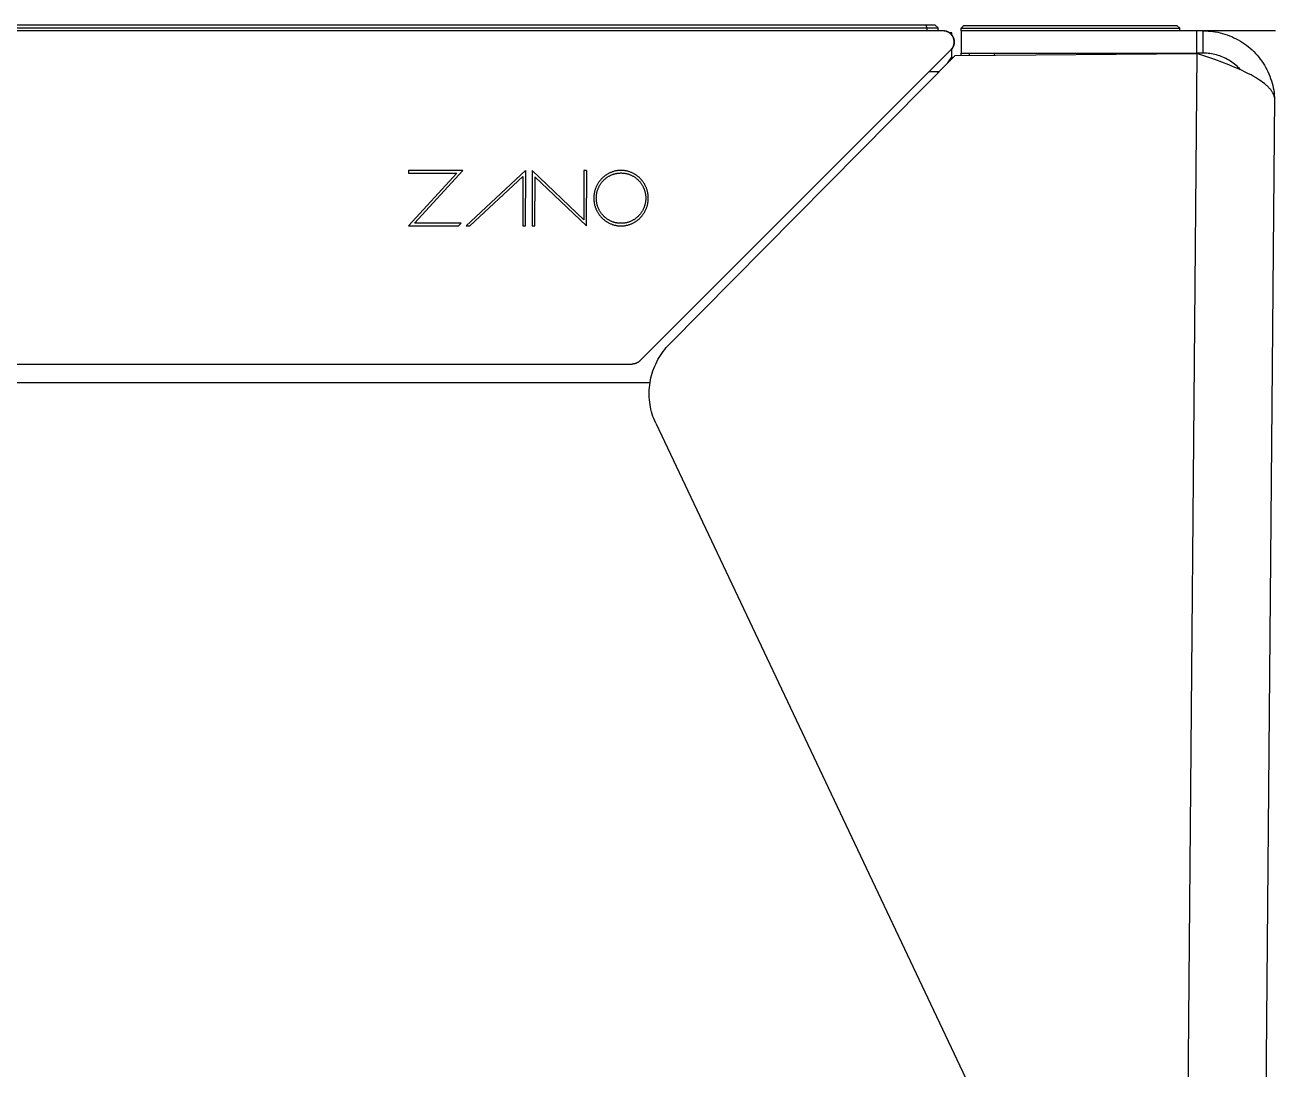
# Model space of a CAD drawing. Header units: millimetres. Extents: x -279 to 4999, y 61 to 3536.
# Drawn here: x 2348.2 to 2798.5, y 2898.4 to 3274.5 of the extents above; entities that cross this region are included whole.
import ezdxf

# ---------------------------------------------------------------- set-up
doc = ezdxf.new("R2010")
doc.units = ezdxf.units.MM
doc.layers.add('ZANO_R', color=7, linetype='Continuous', lineweight=0)
doc.layers.add('ZANO_W', color=1, linetype='Continuous', lineweight=0)
doc.styles.add('Arial', font='arial.ttf')
doc.styles.get("Standard").update_dxf_attribs({"font": 'ARIALUNI.TTF'})
doc.dimstyles.new('pl i ang', dxfattribs={"dimtxt": 50, "dimasz": 50, "dimexe": 1.25, "dimexo": 0.625, "dimgap": 10, "dimtad": 1, "dimtoh": 1, "dimtxsty": 'Standard', "dimcen": 2.5, "dimclrd": 1, "dimclre": 1, "dimclrt": 1, "dimadec": 0, "dimazin": 0, "dimtfac": 1, "dimtmove": 0, "dimatfit": 3, "dimfxl": 1, "dimarcsym": 1})

# ---------------------------------------------------------------- blocks, each defined once
blk = doc.blocks.new('*D420')
at = {"layer": 'ZANO_W', "color": 1, "lineweight": -2}
blk.add_arc((3828.64, 2822.36), 150.81, 99.5517, 164.7582, dxfattribs=at)
at = {"layer": 'ZANO_W', "color": 1}
for points in [[(3803.84, 2964.42), (3803.39, 2977.74), (3843.59, 2972.43)], [(3676.53, 2862.89), (3689.74, 2861.12), (3677.83, 2822.36)]]:
    blk.add_solid(points, dxfattribs=at)
at = {"layer": 'ZANO_W', "color": 1, "insert": (3706.83, 2956.91), "char_height": 40, "attachment_point": 5, "rotation": 42.155, "style": 'Arial'}
blk.add_mtext('96%%d', dxfattribs=at)

msp = doc.modelspace()

# ---------------------------------------------------------------- linework, layer by layer
at = {"layer": 'ZANO_R'}
for p, q in [((2672.69, 3274.48), (191.52, 3274.48)), ((2676.1, 3274.48), (2672.69, 3274.48)), ((2672.69, 3274.48), (2673.1, 3273.48)), ((2677.1, 3273.48), (2676.1, 3274.48)), ((2685.46, 3273.36), (2686.46, 3274.36)), ((2686.46, 3274.36), (2690.46, 3274.36)), ((2690.46, 3274.36), (2753.82, 3274.36)), ((2753.82, 3274.36), (2757.81, 3274.36)), ((2757.81, 3274.36), (2763.18, 3274.36)), ((2764.18, 3273.36), (2763.18, 3274.36)), ((2678.9, 3272.36), (188.22, 3272.36)), ((191.1, 3273.48), (2673.1, 3273.48)), ((2673.1, 3273.48), (2673.1, 3272.36)), ((2673.1, 3273.48), (2677.1, 3273.48)), ((2677.1, 3272.36), (2677.1, 3273.48)), ((2679.04, 3272.36), (2678.9, 3272.36)), ((2679.18, 3272.35), (2679.04, 3272.36)), ((2679.22, 3272.36), (2679.08, 3272.36)), ((2679.31, 3272.34), (2679.18, 3272.35)), ((2679.35, 3272.35), (2679.22, 3272.36)), ((2679.45, 3272.32), (2679.31, 3272.34)), ((2679.49, 3272.34), (2679.35, 3272.35)), ((2679.58, 3272.3), (2679.45, 3272.32)), ((2679.62, 3272.32), (2679.49, 3272.34)), ((2679.72, 3272.28), (2679.58, 3272.3)), ((2679.76, 3272.3), (2679.62, 3272.32)), ((2679.85, 3272.25), (2679.72, 3272.28)), ((2679.89, 3272.27), (2679.76, 3272.3)), ((2679.98, 3272.21), (2679.85, 3272.25)), ((2680.02, 3272.24), (2679.89, 3272.27)), ((2680.11, 3272.17), (2679.98, 3272.21)), ((2680.15, 3272.21), (2680.02, 3272.24)), ((2680.24, 3272.13), (2680.11, 3272.17)), ((2680.28, 3272.17), (2680.15, 3272.21)), ((2680.37, 3272.08), (2680.24, 3272.13)), ((2680.41, 3272.12), (2680.28, 3272.17)), ((2680.5, 3272.03), (2680.37, 3272.08)), ((2680.53, 3272.07), (2680.41, 3272.12)), ((2680.62, 3271.97), (2680.5, 3272.03)), ((2680.66, 3272.02), (2680.53, 3272.07)), ((2680.74, 3271.91), (2680.62, 3271.97)), ((2680.78, 3271.97), (2680.66, 3272.02)), ((2680.87, 3271.85), (2680.74, 3271.91)), ((2680.9, 3271.9), (2680.78, 3271.97)), ((2680.98, 3271.78), (2680.87, 3271.85)), ((2681.02, 3271.84), (2680.9, 3271.9)), ((2681.1, 3271.71), (2680.98, 3271.78)), ((2681.14, 3271.77), (2681.02, 3271.84)), ((2681.21, 3271.63), (2681.1, 3271.71)), ((2681.25, 3271.7), (2681.14, 3271.77)), ((2681.32, 3271.55), (2681.21, 3271.63)), ((2682.1, 3271.62), (2681.22, 3271.62)), ((2681.36, 3271.62), (2681.25, 3271.7)), ((2681.43, 3271.46), (2681.32, 3271.55)), ((2681.53, 3271.38), (2681.43, 3271.46)), ((2681.63, 3271.29), (2681.53, 3271.38)), ((2681.73, 3271.19), (2681.63, 3271.29)), ((2681.83, 3271.09), (2681.73, 3271.19)), ((2681.92, 3270.99), (2681.83, 3271.09)), ((2682.01, 3270.89), (2681.92, 3270.99)), ((2682.09, 3270.78), (2682.01, 3270.89)), ((2682.17, 3270.67), (2682.09, 3270.78)), ((2682.1, 3270.76), (2682.1, 3271.62)), ((2682.19, 3270.84), (2682.1, 3270.94)), ((2682.25, 3270.56), (2682.17, 3270.67)), ((2682.27, 3270.73), (2682.19, 3270.84)), ((2682.32, 3270.44), (2682.25, 3270.56)), ((2682.35, 3270.62), (2682.27, 3270.73)), ((2682.39, 3270.32), (2682.32, 3270.44)), ((2682.42, 3270.51), (2682.35, 3270.62)), ((2682.46, 3270.2), (2682.39, 3270.32)), ((2682.49, 3270.4), (2682.42, 3270.51)), ((2682.52, 3270.08), (2682.46, 3270.2)), ((2682.56, 3270.28), (2682.49, 3270.4)), ((2682.57, 3269.96), (2682.52, 3270.08)), ((2682.62, 3270.16), (2682.56, 3270.28)), ((2682.63, 3269.83), (2682.57, 3269.96)), ((2682.68, 3270.04), (2682.62, 3270.16)), ((2682.67, 3269.7), (2682.63, 3269.83)), ((2682.72, 3269.57), (2682.67, 3269.7)), ((2682.73, 3269.92), (2682.68, 3270.04)), ((2682.76, 3269.44), (2682.72, 3269.57)), ((2682.78, 3269.8), (2682.73, 3269.92)), ((2682.79, 3269.31), (2682.76, 3269.44)), ((2682.83, 3269.67), (2682.78, 3269.8)), ((2682.82, 3269.18), (2682.79, 3269.31)), ((2682.87, 3269.55), (2682.83, 3269.67)), ((2682.9, 3269.42), (2682.87, 3269.55)), ((2682.94, 3269.29), (2682.9, 3269.42)), ((2682.97, 3269.16), (2682.94, 3269.29)), ((2685.46, 3272.36), (2685.46, 3273.36)), ((2685.46, 3273.36), (2690.46, 3273.36)), ((2770.38, 3272.36), (2685.46, 3272.36)), ((2685.46, 3272.36), (2685.46, 3264.36)), ((2690.46, 3273.36), (2753.82, 3273.36)), ((2753.82, 3273.36), (2758.81, 3273.36)), ((2758.81, 3273.36), (2764.18, 3273.36)), ((2764.18, 3272.36), (2764.18, 3273.36)), ((2770.38, 3264.36), (2770.38, 3272.36)), ((2772.6, 3272.36), (2770.38, 3272.36)), ((2772.6, 3264.36), (2772.6, 3272.36)), ((2772.6, 3272.36), (2773.48, 3272.35)), ((2798.68, 3272.36), (2772.91, 3272.36)), ((2773.48, 3272.35), (2774.37, 3272.32)), ((2774.37, 3272.32), (2775.24, 3272.25)), ((2775.24, 3272.25), (2776.12, 3272.15)), ((2776.12, 3272.15), (2776.99, 3272.02)), ((2776.99, 3272.02), (2777.86, 3271.86)), ((2777.86, 3271.86), (2778.72, 3271.67)), ((2778.72, 3271.67), (2779.58, 3271.45)), ((2779.58, 3271.45), (2780.42, 3271.2)), ((2780.42, 3271.2), (2781.26, 3270.93)), ((2781.26, 3270.93), (2782.09, 3270.62)), ((2782.09, 3270.62), (2782.9, 3270.29)), ((2782.9, 3270.29), (2783.71, 3269.92)), ((2783.71, 3269.92), (2784.5, 3269.53)), ((2784.5, 3269.53), (2785.27, 3269.12)), ((2681.73, 3265.53), (2569.73, 3153.53)), ((2681.73, 3265.53), (2681.83, 3265.63)), ((2681.83, 3265.63), (2681.92, 3265.73)), ((2681.92, 3265.73), (2682.01, 3265.84)), ((2682.01, 3265.84), (2682.09, 3265.95)), ((2682.09, 3265.95), (2682.17, 3266.06)), ((2682.1, 3263.02), (2682.1, 3265.96)), ((2682.1, 3265.78), (2682.19, 3265.89)), ((2682.17, 3266.06), (2682.25, 3266.17)), ((2682.19, 3265.89), (2682.27, 3265.99)), ((2682.25, 3266.17), (2682.32, 3266.28)), ((2682.27, 3265.99), (2682.35, 3266.1)), ((2682.32, 3266.28), (2682.39, 3266.4)), ((2682.35, 3266.1), (2682.42, 3266.21)), ((2682.39, 3266.4), (2682.46, 3266.52)), ((2682.42, 3266.21), (2682.49, 3266.33)), ((2682.46, 3266.52), (2682.52, 3266.64)), ((2682.49, 3266.33), (2682.56, 3266.44)), ((2682.52, 3266.64), (2682.57, 3266.77)), ((2682.56, 3266.44), (2682.62, 3266.56)), ((2682.57, 3266.77), (2682.63, 3266.89)), ((2682.62, 3266.56), (2682.68, 3266.68)), ((2682.63, 3266.89), (2682.67, 3267.02)), ((2682.67, 3267.02), (2682.72, 3267.15)), ((2682.68, 3266.68), (2682.73, 3266.8)), ((2682.72, 3267.15), (2682.76, 3267.28)), ((2682.73, 3266.8), (2682.78, 3266.93)), ((2682.76, 3267.28), (2682.79, 3267.42)), ((2682.78, 3266.93), (2682.83, 3267.05)), ((2682.79, 3267.42), (2682.82, 3267.55)), ((2682.85, 3269.04), (2682.82, 3269.18)), ((2682.82, 3267.55), (2682.85, 3267.68)), ((2682.83, 3267.05), (2682.87, 3267.18)), ((2682.87, 3268.91), (2682.85, 3269.04)), ((2682.85, 3267.68), (2682.87, 3267.82)), ((2682.88, 3268.77), (2682.87, 3268.91)), ((2682.87, 3267.82), (2682.88, 3267.95)), ((2682.87, 3267.18), (2682.9, 3267.31)), ((2682.9, 3268.64), (2682.88, 3268.77)), ((2682.88, 3267.95), (2682.9, 3268.09)), ((2682.9, 3268.5), (2682.9, 3268.64)), ((2682.9, 3268.36), (2682.9, 3268.5)), ((2682.9, 3268.23), (2682.9, 3268.36)), ((2682.9, 3268.09), (2682.9, 3268.23)), ((2682.9, 3267.31), (2682.94, 3267.44)), ((2682.94, 3267.44), (2682.97, 3267.57)), ((2682.99, 3269.03), (2682.97, 3269.16)), ((2682.97, 3267.57), (2682.99, 3267.7)), ((2683.01, 3268.89), (2682.99, 3269.03)), ((2682.99, 3267.7), (2683.01, 3267.83)), ((2683.03, 3268.76), (2683.01, 3268.89)), ((2683.01, 3267.83), (2683.03, 3267.96)), ((2683.04, 3268.63), (2683.03, 3268.76)), ((2683.03, 3267.96), (2683.04, 3268.1)), ((2683.04, 3268.5), (2683.04, 3268.63)), ((2683.05, 3268.36), (2683.04, 3268.5)), ((2683.04, 3268.23), (2683.05, 3268.36)), ((2683.04, 3268.1), (2683.04, 3268.23)), ((2785.27, 3269.12), (2786.04, 3268.67)), ((2786.04, 3268.67), (2786.78, 3268.21)), ((2786.78, 3268.21), (2787.51, 3267.71)), ((2787.51, 3267.71), (2788.23, 3267.19)), ((2788.23, 3267.19), (2788.92, 3266.65)), ((2788.92, 3266.65), (2789.59, 3266.08)), ((2789.59, 3266.08), (2790.25, 3265.49)), ((2790.25, 3265.49), (2790.88, 3264.88)), ((2790.88, 3264.88), (2791.5, 3264.24)), ((2683.29, 3263.5), (2580.4, 3159.55)), ((2680.7, 3260.88), (2680.89, 3261.16)), ((2680.89, 3261.16), (2681.94, 3262.76)), ((2681.94, 3262.76), (2682.1, 3263.02)), ((2682.07, 3262.4), (2682.05, 3262.24)), ((2682.08, 3262.55), (2682.07, 3262.4)), ((2682.09, 3262.71), (2682.08, 3262.55)), ((2682.1, 3262.87), (2682.09, 3262.71)), ((2682.1, 3263.02), (2682.1, 3262.87)), ((2683.29, 3263.5), (2770.38, 3264.26)), ((2685.46, 3264.36), (2770.38, 3264.36)), ((2685.46, 3263.51), (2685.46, 3264.36)), ((2688.46, 3263.54), (2688.46, 3264.36)), ((2697.46, 3263.62), (2697.46, 3264.36)), ((2754.09, 3264.12), (2754.09, 3264.36)), ((2770.38, 3264.26), (2766.53, 2822.81)), ((2772.6, 3264.36), (2770.38, 3264.36)), ((2776.8, 3262.03), (2770.38, 3264.26)), ((2773.21, 3264.35), (2772.6, 3264.36)), ((2773.82, 3264.32), (2773.21, 3264.35)), ((2774.43, 3264.27), (2773.82, 3264.32)), ((2775.04, 3264.2), (2774.43, 3264.27)), ((2775.64, 3264.11), (2775.04, 3264.2)), ((2776.24, 3264), (2775.64, 3264.11)), ((2776.84, 3263.87), (2776.24, 3264)), ((2781.89, 3260.11), (2776.8, 3262.03)), ((2777.43, 3263.72), (2776.84, 3263.87)), ((2778.01, 3263.54), (2777.43, 3263.72)), ((2778.59, 3263.35), (2778.01, 3263.54)), ((2779.16, 3263.14), (2778.59, 3263.35)), ((2779.73, 3262.91), (2779.16, 3263.14)), ((2780.29, 3262.66), (2779.73, 3262.91)), ((2780.84, 3262.4), (2780.29, 3262.66)), ((2781.37, 3262.11), (2780.84, 3262.4)), ((2781.9, 3261.81), (2781.37, 3262.11)), ((2782.42, 3261.48), (2781.9, 3261.81)), ((2782.93, 3261.14), (2782.42, 3261.48)), ((2783.42, 3260.79), (2782.93, 3261.14)), ((2783.91, 3260.42), (2783.42, 3260.79)), ((2784.38, 3260.03), (2783.91, 3260.42)), ((2791.5, 3264.24), (2792.09, 3263.59)), ((2792.09, 3263.59), (2792.65, 3262.91)), ((2792.65, 3262.91), (2793.2, 3262.22)), ((2793.2, 3262.22), (2793.72, 3261.51)), ((2793.72, 3261.51), (2794.21, 3260.78)), ((2794.21, 3260.78), (2794.68, 3260.03)), ((2677.48, 3257.62), (2673.82, 3257.62)), ((2677.01, 3257.63), (2676.84, 3257.62)), ((2676.84, 3257.63), (2676.9, 3257.63)), ((2676.9, 3257.63), (2676.97, 3257.64)), ((2676.97, 3257.64), (2677.04, 3257.65)), ((2677.19, 3257.64), (2677.01, 3257.63)), ((2677.04, 3257.65), (2677.11, 3257.66)), ((2677.11, 3257.66), (2677.17, 3257.67)), ((2677.17, 3257.67), (2677.24, 3257.69)), ((2677.37, 3257.66), (2677.19, 3257.64)), ((2677.24, 3257.69), (2677.32, 3257.71)), ((2677.32, 3257.71), (2677.4, 3257.73)), ((2677.54, 3257.69), (2677.37, 3257.66)), ((2677.4, 3257.73), (2677.47, 3257.76)), ((2677.47, 3257.76), (2677.55, 3257.78)), ((2677.55, 3257.78), (2677.62, 3257.81)), ((2677.62, 3257.81), (2677.7, 3257.85)), ((2784.06, 3259.22), (2781.89, 3260.11)), ((2786.2, 3258.28), (2784.06, 3259.22)), ((2784.83, 3259.62), (2784.38, 3260.03)), ((2785.28, 3259.2), (2784.83, 3259.62)), ((2785.71, 3258.77), (2785.28, 3259.2)), ((2786.12, 3258.32), (2785.71, 3258.77)), ((2788.05, 3257.41), (2786.2, 3258.28)), ((2788.97, 3256.95), (2788.05, 3257.41)), ((2789.87, 3256.48), (2788.97, 3256.95)), ((2790.65, 3256.05), (2789.87, 3256.48)), ((2791.42, 3255.61), (2790.65, 3256.05)), ((2794.68, 3260.03), (2795.13, 3259.27)), ((2795.13, 3259.27), (2795.54, 3258.49)), ((2795.54, 3258.49), (2795.93, 3257.7)), ((2795.93, 3257.7), (2796.3, 3256.9)), ((2796.3, 3256.9), (2796.63, 3256.08)), ((2796.63, 3256.08), (2796.94, 3255.25)), ((2792.18, 3255.15), (2791.42, 3255.61)), ((2792.93, 3254.67), (2792.18, 3255.15)), ((2793.53, 3254.26), (2792.93, 3254.67)), ((2794.12, 3253.83), (2793.53, 3254.26)), ((2794.69, 3253.38), (2794.12, 3253.83)), ((2794.98, 3253.15), (2794.69, 3253.38)), ((2795.25, 3252.92), (2794.98, 3253.15)), ((2795.48, 3252.72), (2795.25, 3252.92)), ((2795.7, 3252.52), (2795.48, 3252.72)), ((2795.92, 3252.31), (2795.7, 3252.52)), ((2796.13, 3252.1), (2795.92, 3252.31)), ((2796.34, 3251.88), (2796.13, 3252.1)), ((2796.54, 3251.66), (2796.34, 3251.88)), ((2796.74, 3251.43), (2796.54, 3251.66)), ((2796.93, 3251.2), (2796.74, 3251.43)), ((2796.94, 3255.25), (2797.21, 3254.42)), ((2797.21, 3254.42), (2797.46, 3253.57)), ((2797.46, 3253.57), (2797.68, 3252.72)), ((2797.68, 3252.72), (2797.87, 3251.86)), ((2797.87, 3251.86), (2798.03, 3250.99)), ((2798.33, 3248.36), (2794.62, 2822.36)), ((2797.09, 3250.99), (2796.93, 3251.2)), ((2797.24, 3250.79), (2797.09, 3250.99)), ((2797.38, 3250.58), (2797.24, 3250.79)), ((2797.52, 3250.36), (2797.38, 3250.58)), ((2797.65, 3250.14), (2797.52, 3250.36)), ((2797.71, 3250.03), (2797.65, 3250.14)), ((2797.77, 3249.92), (2797.71, 3250.03)), ((2797.83, 3249.8), (2797.77, 3249.92)), ((2797.89, 3249.69), (2797.83, 3249.8)), ((2797.94, 3249.57), (2797.89, 3249.69)), ((2797.99, 3249.45), (2797.94, 3249.57)), ((2798.05, 3249.3), (2797.99, 3249.45)), ((2798.03, 3250.99), (2798.16, 3250.12)), ((2798.11, 3249.15), (2798.05, 3249.3)), ((2798.17, 3249), (2798.11, 3249.15)), ((2798.16, 3250.12), (2798.26, 3249.24)), ((2798.21, 3248.84), (2798.17, 3249)), ((2798.26, 3248.68), (2798.21, 3248.84)), ((2798.26, 3249.24), (2798.33, 3248.36)), ((2798.3, 3248.52), (2798.26, 3248.68)), ((2798.33, 3248.36), (2798.3, 3248.52)), ((2486.36, 3222.07), (2486.36, 3221.1)), ((2505.95, 3222.07), (2486.36, 3222.07)), ((2486.36, 3221.1), (2503.73, 3221.1)), ((2503.73, 3221.1), (2486.36, 3202.13)), ((2488.56, 3203.1), (2505.95, 3222.07)), ((2528.45, 3222.07), (2507.07, 3202.13)), ((2508.48, 3202.13), (2527.5, 3219.89)), ((2527.5, 3219.89), (2527.5, 3202.13)), ((2528.45, 3222.07), (2528.45, 3212.16)), ((2530.91, 3222.07), (2530.89, 3202.13)), ((2549.54, 3204.36), (2530.91, 3222.07)), ((2531.86, 3219.83), (2550.49, 3202.13)), ((2531.86, 3219.83), (2531.86, 3211.03)), ((2550.49, 3222.1), (2549.54, 3222.07)), ((2549.54, 3222.07), (2549.54, 3204.36)), ((2550.49, 3222.1), (2550.49, 3212.17)), ((2556.67, 3219.82), (2556.49, 3219.67)), ((2556.86, 3219.97), (2556.67, 3219.82)), ((2557.04, 3220.12), (2556.86, 3219.97)), ((2557.23, 3220.26), (2557.04, 3220.12)), ((2557.43, 3220.4), (2557.23, 3220.26)), ((2557.63, 3220.53), (2557.43, 3220.4)), ((2557.83, 3220.66), (2557.63, 3220.53)), ((2558.03, 3220.78), (2557.83, 3220.66)), ((2557.94, 3219.63), (2558.12, 3219.75)), ((2558.24, 3220.9), (2558.03, 3220.78)), ((2558.12, 3219.75), (2558.3, 3219.87)), ((2558.45, 3221.01), (2558.24, 3220.9)), ((2558.3, 3219.87), (2558.48, 3219.98)), ((2558.66, 3221.12), (2558.45, 3221.01)), ((2558.48, 3219.98), (2558.67, 3220.08)), ((2558.88, 3221.22), (2558.66, 3221.12)), ((2558.67, 3220.08), (2558.86, 3220.19)), ((2558.86, 3220.19), (2559.05, 3220.28)), ((2559.1, 3221.32), (2558.88, 3221.22)), ((2559.05, 3220.28), (2559.25, 3220.38)), ((2559.32, 3221.41), (2559.1, 3221.32)), ((2559.25, 3220.38), (2559.45, 3220.47)), ((2559.54, 3221.5), (2559.32, 3221.41)), ((2559.45, 3220.47), (2559.65, 3220.55)), ((2559.77, 3221.58), (2559.54, 3221.5)), ((2559.65, 3220.55), (2559.85, 3220.63)), ((2560, 3221.65), (2559.77, 3221.58)), ((2559.85, 3220.63), (2560.06, 3220.7)), ((2560.23, 3221.72), (2560, 3221.65)), ((2560.06, 3220.7), (2560.27, 3220.77)), ((2560.46, 3221.79), (2560.23, 3221.72)), ((2560.27, 3220.77), (2560.48, 3220.83)), ((2560.7, 3221.85), (2560.46, 3221.79)), ((2560.48, 3220.83), (2560.69, 3220.89)), ((2560.69, 3220.89), (2560.9, 3220.95)), ((2560.94, 3221.9), (2560.7, 3221.85)), ((2560.9, 3220.95), (2561.12, 3220.99)), ((2561.18, 3221.95), (2560.94, 3221.9)), ((2561.12, 3220.99), (2561.34, 3221.04)), ((2561.42, 3221.99), (2561.18, 3221.95)), ((2561.34, 3221.04), (2561.56, 3221.07)), ((2561.66, 3222.02), (2561.42, 3221.99)), ((2561.56, 3221.07), (2561.78, 3221.11)), ((2561.91, 3222.05), (2561.66, 3222.02)), ((2561.78, 3221.11), (2562, 3221.13)), ((2562.16, 3222.07), (2561.91, 3222.05)), ((2562, 3221.13), (2562.23, 3221.15)), ((2562.41, 3222.09), (2562.16, 3222.07)), ((2562.23, 3221.15), (2562.46, 3221.17)), ((2562.66, 3222.1), (2562.41, 3222.09)), ((2562.46, 3221.17), (2562.68, 3221.18)), ((2562.91, 3222.1), (2562.66, 3222.1)), ((2562.68, 3221.18), (2562.91, 3221.18)), ((2563.17, 3222.1), (2562.91, 3222.1)), ((2562.91, 3221.18), (2563.14, 3221.18)), ((2563.14, 3221.18), (2563.37, 3221.17)), ((2563.42, 3222.09), (2563.17, 3222.1)), ((2563.37, 3221.17), (2563.6, 3221.15)), ((2563.67, 3222.07), (2563.42, 3222.09)), ((2563.6, 3221.15), (2563.82, 3221.13)), ((2563.92, 3222.05), (2563.67, 3222.07)), ((2563.82, 3221.13), (2564.05, 3221.11)), ((2564.16, 3222.02), (2563.92, 3222.05)), ((2564.05, 3221.11), (2564.27, 3221.07)), ((2564.41, 3221.99), (2564.16, 3222.02)), ((2564.27, 3221.07), (2564.49, 3221.04)), ((2564.65, 3221.95), (2564.41, 3221.99)), ((2564.49, 3221.04), (2564.71, 3220.99)), ((2564.89, 3221.9), (2564.65, 3221.95)), ((2564.71, 3220.99), (2564.93, 3220.95)), ((2565.13, 3221.85), (2564.89, 3221.9)), ((2564.93, 3220.95), (2565.14, 3220.89)), ((2565.37, 3221.79), (2565.13, 3221.85)), ((2565.14, 3220.89), (2565.35, 3220.83)), ((2565.35, 3220.83), (2565.56, 3220.77)), ((2565.6, 3221.72), (2565.37, 3221.79)), ((2565.56, 3220.77), (2565.77, 3220.7)), ((2565.83, 3221.65), (2565.6, 3221.72)), ((2565.77, 3220.7), (2565.98, 3220.63)), ((2566.06, 3221.58), (2565.83, 3221.65)), ((2565.98, 3220.63), (2566.18, 3220.55)), ((2566.29, 3221.5), (2566.06, 3221.58)), ((2566.18, 3220.55), (2566.38, 3220.47)), ((2566.51, 3221.41), (2566.29, 3221.5)), ((2566.38, 3220.47), (2566.58, 3220.38)), ((2566.73, 3221.32), (2566.51, 3221.41)), ((2566.58, 3220.38), (2566.77, 3220.28)), ((2566.95, 3221.22), (2566.73, 3221.32)), ((2566.77, 3220.28), (2566.97, 3220.19)), ((2567.17, 3221.12), (2566.95, 3221.22)), ((2566.97, 3220.19), (2567.16, 3220.08)), ((2567.16, 3220.08), (2567.35, 3219.98)), ((2567.38, 3221.01), (2567.17, 3221.12)), ((2567.35, 3219.98), (2567.53, 3219.87)), ((2567.59, 3220.9), (2567.38, 3221.01)), ((2567.53, 3219.87), (2567.71, 3219.75)), ((2567.8, 3220.78), (2567.59, 3220.9)), ((2567.71, 3219.75), (2567.89, 3219.63)), ((2568, 3220.66), (2567.8, 3220.78)), ((2568.2, 3220.53), (2568, 3220.66)), ((2568.4, 3220.4), (2568.2, 3220.53)), ((2568.59, 3220.26), (2568.4, 3220.4)), ((2568.78, 3220.12), (2568.59, 3220.26)), ((2568.97, 3219.97), (2568.78, 3220.12)), ((2569.15, 3219.82), (2568.97, 3219.97)), ((2569.33, 3219.67), (2569.15, 3219.82)), ((2553.62, 3215.32), (2553.54, 3215.08)), ((2553.7, 3215.55), (2553.62, 3215.32)), ((2553.78, 3215.78), (2553.7, 3215.55)), ((2553.87, 3216), (2553.78, 3215.78)), ((2553.97, 3216.22), (2553.87, 3216)), ((2554.07, 3216.44), (2553.97, 3216.22)), ((2554.18, 3216.66), (2554.07, 3216.44)), ((2554.29, 3216.88), (2554.18, 3216.66)), ((2554.4, 3217.09), (2554.29, 3216.88)), ((2554.52, 3217.29), (2554.4, 3217.09)), ((2554.65, 3217.5), (2554.52, 3217.29)), ((2554.55, 3215.23), (2554.63, 3215.44)), ((2554.63, 3215.44), (2554.71, 3215.64)), ((2554.78, 3217.7), (2554.65, 3217.5)), ((2554.71, 3215.64), (2554.8, 3215.84)), ((2554.91, 3217.9), (2554.78, 3217.7)), ((2554.8, 3215.84), (2554.89, 3216.04)), ((2554.89, 3216.04), (2554.99, 3216.24)), ((2555.05, 3218.09), (2554.91, 3217.9)), ((2554.99, 3216.24), (2555.09, 3216.43)), ((2555.2, 3218.28), (2555.05, 3218.09)), ((2555.09, 3216.43), (2555.19, 3216.63)), ((2555.19, 3216.63), (2555.3, 3216.81)), ((2555.34, 3218.47), (2555.2, 3218.28)), ((2555.3, 3216.81), (2555.41, 3217)), ((2555.5, 3218.65), (2555.34, 3218.47)), ((2555.41, 3217), (2555.53, 3217.18)), ((2555.65, 3218.83), (2555.5, 3218.65)), ((2555.53, 3217.18), (2555.65, 3217.36)), ((2555.81, 3219.01), (2555.65, 3218.83)), ((2555.65, 3217.36), (2555.78, 3217.54)), ((2555.78, 3217.54), (2555.91, 3217.71)), ((2555.98, 3219.18), (2555.81, 3219.01)), ((2555.91, 3217.71), (2556.04, 3217.88)), ((2556.15, 3219.34), (2555.98, 3219.18)), ((2556.04, 3217.88), (2556.18, 3218.05)), ((2556.32, 3219.51), (2556.15, 3219.34)), ((2556.18, 3218.05), (2556.32, 3218.21)), ((2556.49, 3219.67), (2556.32, 3219.51)), ((2556.32, 3218.21), (2556.47, 3218.37)), ((2556.47, 3218.37), (2556.62, 3218.52)), ((2556.62, 3218.52), (2556.77, 3218.68)), ((2556.77, 3218.68), (2556.93, 3218.82)), ((2556.93, 3218.82), (2557.09, 3218.97)), ((2557.09, 3218.97), (2557.25, 3219.11)), ((2557.25, 3219.11), (2557.42, 3219.24)), ((2557.42, 3219.24), (2557.59, 3219.38)), ((2557.59, 3219.38), (2557.76, 3219.51)), ((2557.76, 3219.51), (2557.94, 3219.63)), ((2567.89, 3219.63), (2568.07, 3219.51)), ((2568.07, 3219.51), (2568.24, 3219.38)), ((2568.24, 3219.38), (2568.41, 3219.24)), ((2568.41, 3219.24), (2568.58, 3219.11)), ((2568.58, 3219.11), (2568.74, 3218.97)), ((2568.74, 3218.97), (2568.9, 3218.82)), ((2568.9, 3218.82), (2569.06, 3218.68)), ((2569.06, 3218.68), (2569.21, 3218.52)), ((2569.21, 3218.52), (2569.36, 3218.37)), ((2569.51, 3219.51), (2569.33, 3219.67)), ((2569.36, 3218.37), (2569.5, 3218.21)), ((2569.5, 3218.21), (2569.65, 3218.05)), ((2569.68, 3219.34), (2569.51, 3219.51)), ((2569.65, 3218.05), (2569.78, 3217.88)), ((2569.85, 3219.18), (2569.68, 3219.34)), ((2569.78, 3217.88), (2569.92, 3217.71)), ((2570.02, 3219.01), (2569.85, 3219.18)), ((2569.92, 3217.71), (2570.05, 3217.54)), ((2570.18, 3218.83), (2570.02, 3219.01)), ((2570.05, 3217.54), (2570.17, 3217.36)), ((2570.17, 3217.36), (2570.3, 3217.18)), ((2570.33, 3218.65), (2570.18, 3218.83)), ((2570.3, 3217.18), (2570.41, 3217)), ((2570.48, 3218.47), (2570.33, 3218.65)), ((2570.41, 3217), (2570.53, 3216.81)), ((2570.63, 3218.28), (2570.48, 3218.47)), ((2570.53, 3216.81), (2570.64, 3216.63)), ((2570.78, 3218.09), (2570.63, 3218.28)), ((2570.64, 3216.63), (2570.74, 3216.43)), ((2570.74, 3216.43), (2570.84, 3216.24)), ((2570.92, 3217.9), (2570.78, 3218.09)), ((2570.84, 3216.24), (2570.94, 3216.04)), ((2571.05, 3217.7), (2570.92, 3217.9)), ((2570.94, 3216.04), (2571.03, 3215.84)), ((2571.03, 3215.84), (2571.12, 3215.64)), ((2571.18, 3217.5), (2571.05, 3217.7)), ((2571.12, 3215.64), (2571.2, 3215.44)), ((2571.31, 3217.29), (2571.18, 3217.5)), ((2571.2, 3215.44), (2571.28, 3215.23)), ((2571.43, 3217.09), (2571.31, 3217.29)), ((2571.54, 3216.88), (2571.43, 3217.09)), ((2571.65, 3216.66), (2571.54, 3216.88)), ((2571.76, 3216.44), (2571.65, 3216.66)), ((2571.86, 3216.22), (2571.76, 3216.44)), ((2571.95, 3216), (2571.86, 3216.22)), ((2572.05, 3215.78), (2571.95, 3216)), ((2572.13, 3215.55), (2572.05, 3215.78)), ((2572.21, 3215.32), (2572.13, 3215.55)), ((2572.28, 3215.08), (2572.21, 3215.32)), ((2528.45, 3202.13), (2528.45, 3212.16)), ((2531.85, 3202.13), (2531.86, 3211.03)), ((2550.49, 3202.13), (2550.49, 3212.17)), ((2553.11, 3212.37), (2553.1, 3212.11)), ((2553.1, 3212.11), (2553.11, 3211.86)), ((2553.12, 3212.63), (2553.11, 3212.37)), ((2553.11, 3211.86), (2553.12, 3211.6)), ((2553.13, 3212.88), (2553.12, 3212.63)), ((2553.12, 3211.6), (2553.13, 3211.35)), ((2553.15, 3213.14), (2553.13, 3212.88)), ((2553.13, 3211.35), (2553.15, 3211.09)), ((2553.18, 3213.39), (2553.15, 3213.14)), ((2553.15, 3211.09), (2553.18, 3210.84)), ((2553.22, 3213.64), (2553.18, 3213.39)), ((2553.18, 3210.84), (2553.22, 3210.59)), ((2553.26, 3213.88), (2553.22, 3213.64)), ((2553.3, 3214.13), (2553.26, 3213.88)), ((2553.35, 3214.37), (2553.3, 3214.13)), ((2553.41, 3214.61), (2553.35, 3214.37)), ((2553.48, 3214.85), (2553.41, 3214.61)), ((2553.54, 3215.08), (2553.48, 3214.85)), ((2554.01, 3212.11), (2554.02, 3212.35)), ((2554.02, 3211.88), (2554.01, 3212.11)), ((2554.02, 3212.58), (2554.04, 3212.81)), ((2554.02, 3212.35), (2554.02, 3212.58)), ((2554.02, 3211.65), (2554.02, 3211.88)), ((2554.04, 3211.42), (2554.02, 3211.65)), ((2554.04, 3212.81), (2554.06, 3213.04)), ((2554.06, 3211.19), (2554.04, 3211.42)), ((2554.06, 3213.04), (2554.08, 3213.27)), ((2554.08, 3210.96), (2554.06, 3211.19)), ((2554.08, 3213.27), (2554.11, 3213.49)), ((2554.11, 3210.73), (2554.08, 3210.96)), ((2554.11, 3213.49), (2554.15, 3213.72)), ((2554.15, 3210.51), (2554.11, 3210.73)), ((2554.15, 3213.72), (2554.19, 3213.94)), ((2554.19, 3213.94), (2554.24, 3214.16)), ((2554.24, 3214.16), (2554.29, 3214.38)), ((2554.29, 3214.38), (2554.35, 3214.6)), ((2554.35, 3214.6), (2554.41, 3214.81)), ((2554.41, 3214.81), (2554.48, 3215.02)), ((2554.48, 3215.02), (2554.55, 3215.23)), ((2571.28, 3215.23), (2571.35, 3215.02)), ((2571.35, 3215.02), (2571.42, 3214.81)), ((2571.42, 3214.81), (2571.48, 3214.6)), ((2571.48, 3214.6), (2571.54, 3214.38)), ((2571.54, 3214.38), (2571.59, 3214.16)), ((2571.59, 3214.16), (2571.64, 3213.94)), ((2571.64, 3213.94), (2571.68, 3213.72)), ((2571.68, 3213.72), (2571.71, 3213.49)), ((2571.71, 3210.73), (2571.68, 3210.51)), ((2571.71, 3213.49), (2571.75, 3213.27)), ((2571.75, 3210.96), (2571.71, 3210.73)), ((2571.75, 3213.27), (2571.77, 3213.04)), ((2571.77, 3211.19), (2571.75, 3210.96)), ((2571.77, 3213.04), (2571.79, 3212.81)), ((2571.79, 3211.42), (2571.77, 3211.19)), ((2571.79, 3212.81), (2571.81, 3212.58)), ((2571.81, 3211.65), (2571.79, 3211.42)), ((2571.81, 3212.58), (2571.81, 3212.35)), ((2571.81, 3212.35), (2571.82, 3212.11)), ((2571.82, 3212.11), (2571.81, 3211.88)), ((2571.81, 3211.88), (2571.81, 3211.65)), ((2572.35, 3214.85), (2572.28, 3215.08)), ((2572.42, 3214.61), (2572.35, 3214.85)), ((2572.47, 3214.37), (2572.42, 3214.61)), ((2572.53, 3214.13), (2572.47, 3214.37)), ((2572.57, 3213.88), (2572.53, 3214.13)), ((2572.61, 3213.64), (2572.57, 3213.88)), ((2572.65, 3213.39), (2572.61, 3213.64)), ((2572.61, 3210.59), (2572.65, 3210.84)), ((2572.68, 3213.14), (2572.65, 3213.39)), ((2572.65, 3210.84), (2572.68, 3211.09)), ((2572.7, 3212.88), (2572.68, 3213.14)), ((2572.68, 3211.09), (2572.7, 3211.35)), ((2572.71, 3212.63), (2572.7, 3212.88)), ((2572.7, 3211.35), (2572.71, 3211.6)), ((2572.72, 3212.37), (2572.71, 3212.63)), ((2572.71, 3211.6), (2572.72, 3211.86)), ((2572.73, 3212.11), (2572.72, 3212.37)), ((2572.72, 3211.86), (2572.73, 3212.11)), ((2553.22, 3210.59), (2553.26, 3210.35)), ((2553.26, 3210.35), (2553.3, 3210.1)), ((2553.3, 3210.1), (2553.35, 3209.86)), ((2553.35, 3209.86), (2553.41, 3209.62)), ((2553.41, 3209.62), (2553.48, 3209.38)), ((2553.48, 3209.38), (2553.54, 3209.14)), ((2553.54, 3209.14), (2553.62, 3208.91)), ((2553.62, 3208.91), (2553.7, 3208.68)), ((2553.7, 3208.68), (2553.78, 3208.45)), ((2553.78, 3208.45), (2553.87, 3208.22)), ((2553.87, 3208.22), (2553.97, 3208)), ((2553.97, 3208), (2554.07, 3207.78)), ((2554.07, 3207.78), (2554.18, 3207.56)), ((2554.19, 3210.29), (2554.15, 3210.51)), ((2554.18, 3207.56), (2554.29, 3207.35)), ((2554.24, 3210.07), (2554.19, 3210.29)), ((2554.29, 3209.85), (2554.24, 3210.07)), ((2554.35, 3209.63), (2554.29, 3209.85)), ((2554.29, 3207.35), (2554.4, 3207.14)), ((2554.41, 3209.42), (2554.35, 3209.63)), ((2554.4, 3207.14), (2554.52, 3206.93)), ((2554.48, 3209.21), (2554.41, 3209.42)), ((2554.55, 3209), (2554.48, 3209.21)), ((2554.52, 3206.93), (2554.65, 3206.73)), ((2554.63, 3208.79), (2554.55, 3209)), ((2554.71, 3208.58), (2554.63, 3208.79)), ((2554.65, 3206.73), (2554.78, 3206.53)), ((2554.8, 3208.38), (2554.71, 3208.58)), ((2554.78, 3206.53), (2554.91, 3206.33)), ((2554.89, 3208.18), (2554.8, 3208.38)), ((2554.99, 3207.99), (2554.89, 3208.18)), ((2554.91, 3206.33), (2555.05, 3206.14)), ((2555.09, 3207.79), (2554.99, 3207.99)), ((2555.19, 3207.6), (2555.09, 3207.79)), ((2555.3, 3207.41), (2555.19, 3207.6)), ((2555.41, 3207.23), (2555.3, 3207.41)), ((2555.53, 3207.04), (2555.41, 3207.23)), ((2555.65, 3206.87), (2555.53, 3207.04)), ((2555.78, 3206.69), (2555.65, 3206.87)), ((2555.91, 3206.52), (2555.78, 3206.69)), ((2556.04, 3206.35), (2555.91, 3206.52)), ((2556.18, 3206.18), (2556.04, 3206.35)), ((2569.78, 3206.35), (2569.65, 3206.18)), ((2569.92, 3206.52), (2569.78, 3206.35)), ((2570.05, 3206.69), (2569.92, 3206.52)), ((2570.17, 3206.87), (2570.05, 3206.69)), ((2570.3, 3207.04), (2570.17, 3206.87)), ((2570.41, 3207.23), (2570.3, 3207.04)), ((2570.53, 3207.41), (2570.41, 3207.23)), ((2570.64, 3207.6), (2570.53, 3207.41)), ((2570.74, 3207.79), (2570.64, 3207.6)), ((2570.84, 3207.99), (2570.74, 3207.79)), ((2570.78, 3206.14), (2570.92, 3206.33)), ((2570.94, 3208.18), (2570.84, 3207.99)), ((2570.92, 3206.33), (2571.05, 3206.53)), ((2571.03, 3208.38), (2570.94, 3208.18)), ((2571.12, 3208.58), (2571.03, 3208.38)), ((2571.05, 3206.53), (2571.18, 3206.73)), ((2571.2, 3208.79), (2571.12, 3208.58)), ((2571.18, 3206.73), (2571.31, 3206.93)), ((2571.28, 3209), (2571.2, 3208.79)), ((2571.35, 3209.21), (2571.28, 3209)), ((2571.31, 3206.93), (2571.43, 3207.14)), ((2571.42, 3209.42), (2571.35, 3209.21)), ((2571.48, 3209.63), (2571.42, 3209.42)), ((2571.43, 3207.14), (2571.54, 3207.35)), ((2571.54, 3209.85), (2571.48, 3209.63)), ((2571.59, 3210.07), (2571.54, 3209.85)), ((2571.54, 3207.35), (2571.65, 3207.56)), ((2571.64, 3210.29), (2571.59, 3210.07)), ((2571.68, 3210.51), (2571.64, 3210.29)), ((2571.65, 3207.56), (2571.76, 3207.78)), ((2571.76, 3207.78), (2571.86, 3208)), ((2571.86, 3208), (2571.95, 3208.22)), ((2571.95, 3208.22), (2572.05, 3208.45)), ((2572.05, 3208.45), (2572.13, 3208.68)), ((2572.13, 3208.68), (2572.21, 3208.91)), ((2572.21, 3208.91), (2572.28, 3209.14)), ((2572.28, 3209.14), (2572.35, 3209.38)), ((2572.35, 3209.38), (2572.42, 3209.62)), ((2572.42, 3209.62), (2572.47, 3209.86)), ((2572.47, 3209.86), (2572.53, 3210.1)), ((2572.53, 3210.1), (2572.57, 3210.35)), ((2572.57, 3210.35), (2572.61, 3210.59)), ((2486.36, 3202.13), (2504.33, 3202.13)), ((2505.37, 3203.1), (2488.56, 3203.1)), ((2504.33, 3202.13), (2505.37, 3203.1)), ((2507.07, 3202.13), (2508.48, 3202.13)), ((2527.5, 3202.13), (2528.45, 3202.13)), ((2530.89, 3202.13), (2531.85, 3202.13)), ((2555.05, 3206.14), (2555.2, 3205.95)), ((2555.2, 3205.95), (2555.34, 3205.76)), ((2555.34, 3205.76), (2555.5, 3205.58)), ((2555.5, 3205.58), (2555.65, 3205.4)), ((2555.65, 3205.4), (2555.81, 3205.22)), ((2555.81, 3205.22), (2555.98, 3205.05)), ((2555.98, 3205.05), (2556.15, 3204.88)), ((2556.15, 3204.88), (2556.32, 3204.72)), ((2556.32, 3206.02), (2556.18, 3206.18)), ((2556.47, 3205.86), (2556.32, 3206.02)), ((2556.32, 3204.72), (2556.49, 3204.56)), ((2556.62, 3205.7), (2556.47, 3205.86)), ((2556.49, 3204.56), (2556.67, 3204.4)), ((2556.77, 3205.55), (2556.62, 3205.7)), ((2556.67, 3204.4), (2556.86, 3204.25)), ((2556.93, 3205.4), (2556.77, 3205.55)), ((2556.86, 3204.25), (2557.04, 3204.11)), ((2557.09, 3205.26), (2556.93, 3205.4)), ((2557.04, 3204.11), (2557.23, 3203.97)), ((2557.25, 3205.12), (2557.09, 3205.26)), ((2557.23, 3203.97), (2557.43, 3203.83)), ((2557.42, 3204.98), (2557.25, 3205.12)), ((2557.59, 3204.85), (2557.42, 3204.98)), ((2557.43, 3203.83), (2557.63, 3203.7)), ((2557.76, 3204.72), (2557.59, 3204.85)), ((2557.63, 3203.7), (2557.83, 3203.57)), ((2557.94, 3204.6), (2557.76, 3204.72)), ((2557.83, 3203.57), (2558.03, 3203.45)), ((2558.12, 3204.48), (2557.94, 3204.6)), ((2558.03, 3203.45), (2558.24, 3203.33)), ((2558.3, 3204.36), (2558.12, 3204.48)), ((2558.24, 3203.33), (2558.45, 3203.22)), ((2558.48, 3204.25), (2558.3, 3204.36)), ((2558.45, 3203.22), (2558.66, 3203.11)), ((2558.67, 3204.14), (2558.48, 3204.25)), ((2558.66, 3203.11), (2558.88, 3203.01)), ((2558.86, 3204.04), (2558.67, 3204.14)), ((2559.05, 3203.94), (2558.86, 3204.04)), ((2558.88, 3203.01), (2559.1, 3202.91)), ((2559.25, 3203.85), (2559.05, 3203.94)), ((2559.1, 3202.91), (2559.32, 3202.82)), ((2559.45, 3203.76), (2559.25, 3203.85)), ((2559.32, 3202.82), (2559.54, 3202.73)), ((2559.65, 3203.68), (2559.45, 3203.76)), ((2559.54, 3202.73), (2559.77, 3202.65)), ((2559.85, 3203.6), (2559.65, 3203.68)), ((2559.77, 3202.65), (2560, 3202.57)), ((2560.06, 3203.52), (2559.85, 3203.6)), ((2560, 3202.57), (2560.23, 3202.5)), ((2560.27, 3203.46), (2560.06, 3203.52)), ((2560.23, 3202.5), (2560.46, 3202.44)), ((2560.48, 3203.39), (2560.27, 3203.46)), ((2560.46, 3202.44), (2560.7, 3202.38)), ((2560.69, 3203.33), (2560.48, 3203.39)), ((2560.9, 3203.28), (2560.69, 3203.33)), ((2560.7, 3202.38), (2560.94, 3202.33)), ((2561.12, 3203.23), (2560.9, 3203.28)), ((2560.94, 3202.33), (2561.18, 3202.28)), ((2561.34, 3203.19), (2561.12, 3203.23)), ((2561.18, 3202.28), (2561.42, 3202.24)), ((2561.56, 3203.15), (2561.34, 3203.19)), ((2561.42, 3202.24), (2561.66, 3202.2)), ((2561.78, 3203.12), (2561.56, 3203.15)), ((2561.66, 3202.2), (2561.91, 3202.17)), ((2562, 3203.09), (2561.78, 3203.12)), ((2561.91, 3202.17), (2562.16, 3202.15)), ((2562.23, 3203.07), (2562, 3203.09)), ((2562.16, 3202.15), (2562.41, 3202.14)), ((2562.46, 3203.06), (2562.23, 3203.07)), ((2562.41, 3202.14), (2562.66, 3202.13)), ((2562.68, 3203.05), (2562.46, 3203.06)), ((2562.66, 3202.13), (2562.91, 3202.12)), ((2562.91, 3203.05), (2562.68, 3203.05)), ((2563.14, 3203.05), (2562.91, 3203.05)), ((2562.91, 3202.12), (2563.17, 3202.13)), ((2563.37, 3203.06), (2563.14, 3203.05)), ((2563.17, 3202.13), (2563.42, 3202.14)), ((2563.6, 3203.07), (2563.37, 3203.06)), ((2563.42, 3202.14), (2563.67, 3202.15)), ((2563.82, 3203.09), (2563.6, 3203.07)), ((2563.67, 3202.15), (2563.92, 3202.17)), ((2564.05, 3203.12), (2563.82, 3203.09)), ((2563.92, 3202.17), (2564.16, 3202.2)), ((2564.27, 3203.15), (2564.05, 3203.12)), ((2564.16, 3202.2), (2564.41, 3202.24)), ((2564.49, 3203.19), (2564.27, 3203.15)), ((2564.41, 3202.24), (2564.65, 3202.28)), ((2564.71, 3203.23), (2564.49, 3203.19)), ((2564.65, 3202.28), (2564.89, 3202.33)), ((2564.92, 3203.28), (2564.71, 3203.23)), ((2564.89, 3202.33), (2565.13, 3202.38)), ((2565.14, 3203.33), (2564.92, 3203.28)), ((2565.13, 3202.38), (2565.37, 3202.44)), ((2565.35, 3203.39), (2565.14, 3203.33)), ((2565.56, 3203.46), (2565.35, 3203.39)), ((2565.37, 3202.44), (2565.6, 3202.5)), ((2565.77, 3203.52), (2565.56, 3203.46)), ((2565.6, 3202.5), (2565.83, 3202.57)), ((2565.97, 3203.6), (2565.77, 3203.52)), ((2565.83, 3202.57), (2566.06, 3202.65)), ((2566.18, 3203.68), (2565.97, 3203.6)), ((2566.06, 3202.65), (2566.29, 3202.73)), ((2566.38, 3203.76), (2566.18, 3203.68)), ((2566.29, 3202.73), (2566.51, 3202.82)), ((2566.58, 3203.85), (2566.38, 3203.76)), ((2566.51, 3202.82), (2566.73, 3202.91)), ((2566.77, 3203.94), (2566.58, 3203.85)), ((2566.73, 3202.91), (2566.95, 3203.01)), ((2566.97, 3204.04), (2566.77, 3203.94)), ((2566.95, 3203.01), (2567.17, 3203.11)), ((2567.16, 3204.14), (2566.97, 3204.04)), ((2567.34, 3204.25), (2567.16, 3204.14)), ((2567.17, 3203.11), (2567.38, 3203.22)), ((2567.53, 3204.36), (2567.34, 3204.25)), ((2567.38, 3203.22), (2567.59, 3203.33)), ((2567.71, 3204.48), (2567.53, 3204.36)), ((2567.59, 3203.33), (2567.8, 3203.45)), ((2567.89, 3204.6), (2567.71, 3204.48)), ((2567.8, 3203.45), (2568, 3203.57)), ((2568.07, 3204.72), (2567.89, 3204.6)), ((2568, 3203.57), (2568.2, 3203.7)), ((2568.24, 3204.85), (2568.07, 3204.72)), ((2568.2, 3203.7), (2568.4, 3203.83)), ((2568.41, 3204.98), (2568.24, 3204.85)), ((2568.4, 3203.83), (2568.59, 3203.97)), ((2568.58, 3205.12), (2568.41, 3204.98)), ((2568.74, 3205.26), (2568.58, 3205.12)), ((2568.59, 3203.97), (2568.78, 3204.11)), ((2568.9, 3205.4), (2568.74, 3205.26)), ((2568.78, 3204.11), (2568.97, 3204.25)), ((2569.06, 3205.55), (2568.9, 3205.4)), ((2568.97, 3204.25), (2569.15, 3204.4)), ((2569.21, 3205.7), (2569.06, 3205.55)), ((2569.15, 3204.4), (2569.33, 3204.56)), ((2569.36, 3205.86), (2569.21, 3205.7)), ((2569.33, 3204.56), (2569.51, 3204.72)), ((2569.5, 3206.02), (2569.36, 3205.86)), ((2569.65, 3206.18), (2569.5, 3206.02)), ((2569.51, 3204.72), (2569.68, 3204.88)), ((2569.68, 3204.88), (2569.85, 3205.05)), ((2569.85, 3205.05), (2570.02, 3205.22)), ((2570.02, 3205.22), (2570.18, 3205.4)), ((2570.18, 3205.4), (2570.33, 3205.58)), ((2570.33, 3205.58), (2570.48, 3205.76)), ((2570.48, 3205.76), (2570.63, 3205.95)), ((2570.63, 3205.95), (2570.78, 3206.14)), ((2577.58, 3156.18), (2578.1, 3156.89)), ((2578.1, 3156.89), (2578.64, 3157.59)), ((2578.64, 3157.59), (2579.2, 3158.26)), ((2579.2, 3158.26), (2579.79, 3158.92)), ((2579.79, 3158.92), (2580.4, 3159.55)), ((300.22, 3152.36), (2566.9, 3152.36)), ((2567.04, 3152.36), (2566.9, 3152.36)), ((2567.18, 3152.37), (2567.04, 3152.36)), ((2567.31, 3152.38), (2567.18, 3152.37)), ((2567.45, 3152.4), (2567.31, 3152.38)), ((2567.58, 3152.42), (2567.45, 3152.4)), ((2567.72, 3152.45), (2567.58, 3152.42)), ((2567.85, 3152.48), (2567.72, 3152.45)), ((2567.98, 3152.51), (2567.85, 3152.48)), ((2568.11, 3152.55), (2567.98, 3152.51)), ((2568.24, 3152.59), (2568.11, 3152.55)), ((2568.37, 3152.64), (2568.24, 3152.59)), ((2568.5, 3152.69), (2568.37, 3152.64)), ((2568.62, 3152.75), (2568.5, 3152.69)), ((2568.74, 3152.81), (2568.62, 3152.75)), ((2568.87, 3152.88), (2568.74, 3152.81)), ((2568.98, 3152.94), (2568.87, 3152.88)), ((2569.1, 3153.02), (2568.98, 3152.94)), ((2569.21, 3153.09), (2569.1, 3153.02)), ((2569.32, 3153.17), (2569.21, 3153.09)), ((2569.43, 3153.26), (2569.32, 3153.17)), ((2569.53, 3153.35), (2569.43, 3153.26)), ((2569.63, 3153.44), (2569.53, 3153.35)), ((2569.73, 3153.53), (2569.63, 3153.44)), ((2575.04, 3151.57), (2575.4, 3152.37)), ((2575.4, 3152.37), (2575.78, 3153.16)), ((2575.78, 3153.16), (2576.19, 3153.94)), ((2576.19, 3153.94), (2576.63, 3154.7)), ((2576.63, 3154.7), (2577.09, 3155.45)), ((2577.09, 3155.45), (2577.58, 3156.18)), ((2573.69, 3147.39), (2573.9, 3148.24)), ((2573.9, 3148.24), (2574.14, 3149.09)), ((2574.14, 3149.09), (2574.41, 3149.92)), ((2574.41, 3149.92), (2574.71, 3150.75)), ((2574.71, 3150.75), (2575.04, 3151.57)), ((2573.35, 3145.62), (293.57, 3145.62)), ((2573.08, 3143.04), (2573.14, 3143.91)), ((2573.14, 3143.91), (2573.23, 3144.79)), ((2573.23, 3144.79), (2573.35, 3145.66)), ((2573.35, 3145.66), (2573.5, 3146.53)), ((2573.5, 3146.53), (2573.69, 3147.39)), ((2573.05, 3142.16), (2573.08, 3143.04)), ((2573.05, 3141.28), (2573.05, 3142.16)), ((2573.08, 3140.4), (2573.05, 3141.28)), ((2573.14, 3139.52), (2573.08, 3140.4)), ((2573.23, 3138.65), (2573.14, 3139.52)), ((2573.36, 3137.78), (2573.23, 3138.65)), ((2573.51, 3136.91), (2573.36, 3137.78)), ((2573.69, 3136.05), (2573.51, 3136.91)), ((2573.91, 3135.2), (2573.69, 3136.05)), ((2574.15, 3134.35), (2573.91, 3135.2)), ((2574.42, 3133.51), (2574.15, 3134.35)), ((2574.72, 3132.69), (2574.42, 3133.51)), ((2575.05, 3131.87), (2574.72, 3132.69)), ((2575.41, 3131.07), (2575.05, 3131.87)), ((2575.41, 3131.07), (2720.68, 2824.03))]:
    msp.add_line(p, q, dxfattribs=at)

# ---------------------------------------------------------------- dimensions: what is measured, and where the dimension line sits
at = {"layer": 'ZANO_W'}
dim = msp.add_angular_dim_2l(base=(3762.04, 2957.67), line1=((-183.02, 2822.36), (4693.28, 2822.36)), line2=((3828.7, 2823.02), (3872.52, 3262.78)), dimstyle='pl i ang', override={"dimtxt": 40, "dimasz": 40, "dimexe": 10, "dimexo": 10, "dimtoh": 0, "dimdec": 0, "dimtxsty": 'Arial', "dimtdec": 0, "dimtmove": 1}, dxfattribs=at)
dim.commit()
dim.dimension.update_dxf_attribs({"geometry": '*D420', "text_midpoint": (3706.83, 2956.91)})

doc.saveas('drawing.dxf')
